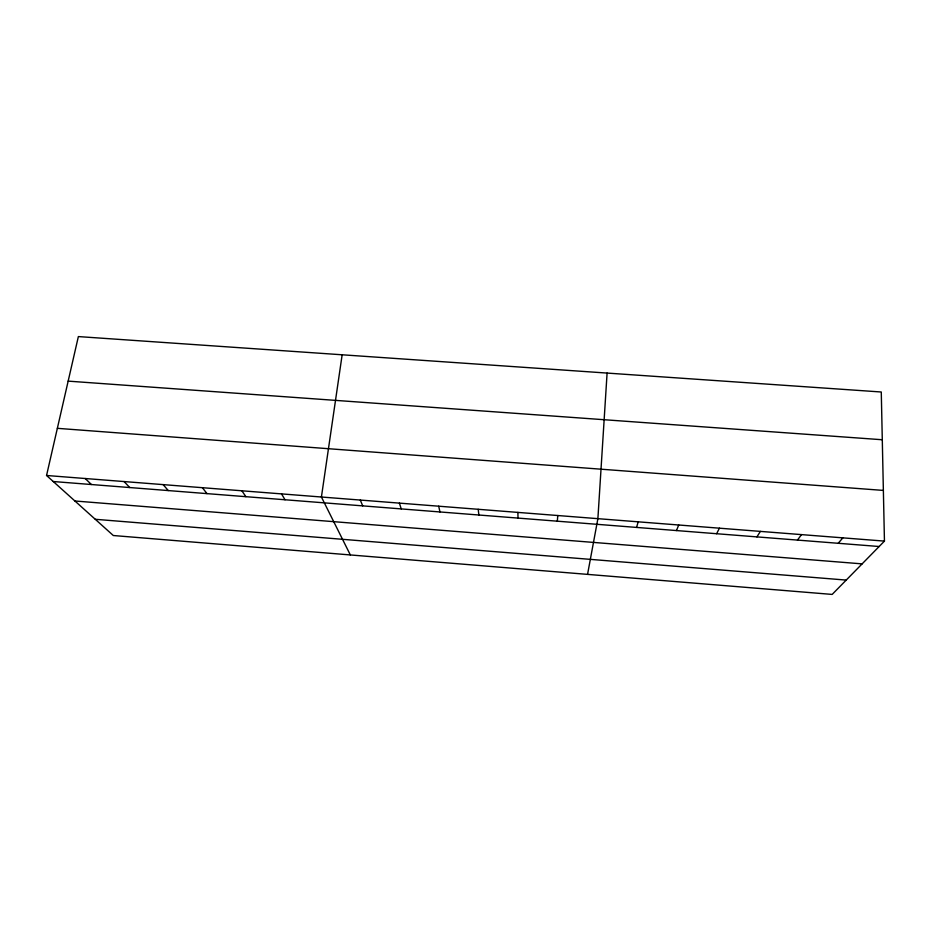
<?xml version="1.0" encoding="UTF-8"?>
<svg xmlns="http://www.w3.org/2000/svg" width="931" height="931" viewBox="0 0 931 931"><rect width="100%" height="100%" fill="white"/><g stroke="black" fill="none" stroke-linecap="round" stroke-linejoin="round"><path stroke-width="1.4" d="M607.093 373.075L597.888 518.66L587.554 574.38M557.32 521.185L557.785 515.53M342.154 354.792L321.416 497.014L350.335 554.946M46.55 475.485L78.367 336.58L881.273 391.998L884.45 541.109L832.163 594.42L113.314 535.523L46.55 475.485L884.45 541.109M636.56 527.423L638.201 521.826M676.476 530.565L678.711 524.991M716.602 533.719L719.43 528.191M756.926 536.896L760.371 531.392M797.46 540.085L801.51 534.615M838.203 543.285L842.869 537.85M68.172 381.128L882.297 439.746M57.35 428.33L883.368 490.416M53.265 481.525L879.155 546.509M74.922 500.994L862.129 563.872M95.265 519.289L846.221 580.083M85.21 478.511L91.401 484.516M124.079 481.548L129.735 487.541M163.134 484.609L168.267 490.567M202.399 487.693L206.985 493.616M241.862 490.777L245.9 496.677M281.534 493.884L285.014 499.761M360.309 500.052L362.683 505.87M399.411 503.124L401.214 508.896M438.699 506.196L439.956 511.945M478.197 509.292L478.883 515.018M517.892 512.399L518.008 518.09"/></g></svg>
